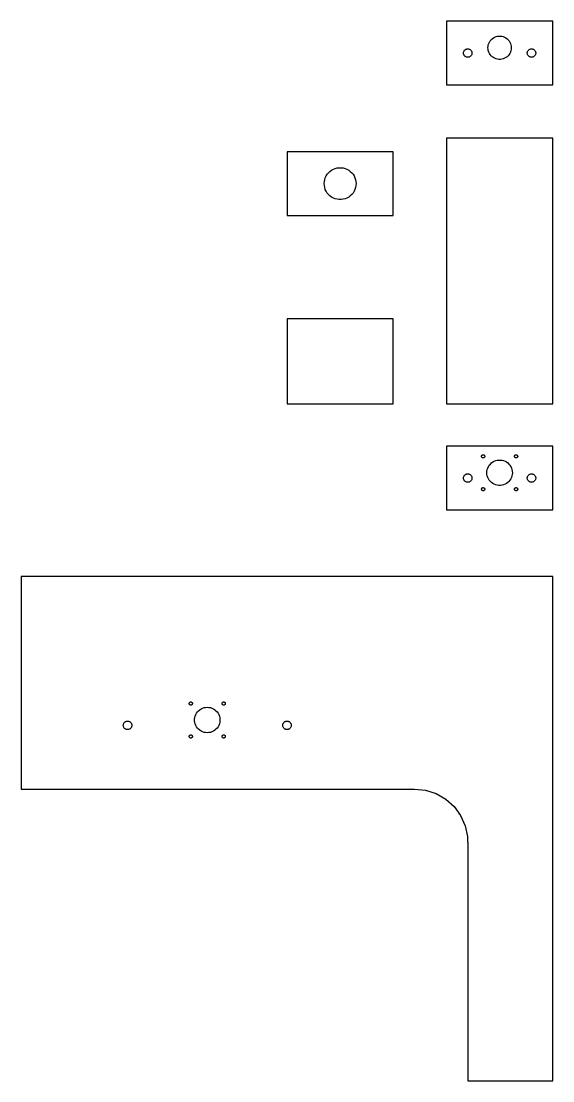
# Model space of a CAD drawing. Extents: x -550 to 1050, y -400 to 1100.
# Drawn here: x -550 to -50, y 63 to 1060 of the extents above; entities that cross this region are included whole.
import ezdxf

# ---------------------------------------------------------------- set-up
doc = ezdxf.new("R2010")
doc.units = 0
doc.layers.get('0').update_dxf_attribs({"lineweight": 25, "true_color": 0xffffff})

msp = doc.modelspace()

# ---------------------------------------------------------------- linework, layer by layer
for p, q in [((-50, 1060), (-150, 1060)), ((-150, 1060), (-150, 1000)), ((-50, 1000), (-50, 1060)), ((-110.913, 1036.38), (-110.654, 1037.74)), ((-110.654, 1037.74), (-110.228, 1039.05)), ((-110.228, 1039.05), (-109.639, 1040.3)), ((-109.639, 1040.3), (-108.899, 1041.47)), ((-108.899, 1041.47), (-108.019, 1042.53)), ((-108.019, 1042.53), (-107.012, 1043.48)), ((-107.012, 1043.48), (-105.894, 1044.29)), ((-105.894, 1044.29), (-104.684, 1044.95)), ((-104.684, 1044.95), (-103.399, 1045.46)), ((-103.399, 1045.46), (-102.061, 1045.81)), ((-102.061, 1045.81), (-100.691, 1045.98)), ((-100.691, 1045.98), (-99.3093, 1045.98)), ((-99.3093, 1045.98), (-97.9388, 1045.81)), ((-97.9388, 1045.81), (-96.6008, 1045.46)), ((-96.6008, 1045.46), (-95.3164, 1044.95)), ((-95.3164, 1044.95), (-94.1059, 1044.29)), ((-94.1059, 1044.29), (-92.9883, 1043.48)), ((-92.9883, 1043.48), (-91.9813, 1042.53)), ((-91.9813, 1042.53), (-91.1008, 1041.47)), ((-91.1008, 1041.47), (-90.3606, 1040.3)), ((-90.3606, 1040.3), (-89.7725, 1039.05)), ((-89.7725, 1039.05), (-89.3456, 1037.74)), ((-89.3456, 1037.74), (-89.0867, 1036.38)), ((-134, 1030), (-133.968, 1030.5)), ((-133.968, 1029.5), (-134, 1030)), ((-133.968, 1030.5), (-133.874, 1030.99)), ((-133.874, 1029.01), (-133.968, 1029.5)), ((-133.874, 1030.99), (-133.719, 1031.47)), ((-133.719, 1028.53), (-133.874, 1029.01)), ((-133.719, 1031.47), (-133.505, 1031.93)), ((-133.505, 1028.07), (-133.719, 1028.53)), ((-133.505, 1031.93), (-133.236, 1032.35)), ((-133.236, 1027.65), (-133.505, 1028.07)), ((-133.236, 1032.35), (-132.916, 1032.74)), ((-132.916, 1027.26), (-133.236, 1027.65)), ((-132.916, 1032.74), (-132.55, 1033.08)), ((-132.55, 1026.92), (-132.916, 1027.26)), ((-132.55, 1033.08), (-132.143, 1033.38)), ((-132.143, 1033.38), (-131.703, 1033.62)), ((-131.703, 1033.62), (-131.236, 1033.8)), ((-131.236, 1033.8), (-130.75, 1033.93)), ((-130.75, 1033.93), (-130.251, 1033.99)), ((-130.251, 1033.99), (-129.749, 1033.99)), ((-129.749, 1033.99), (-129.25, 1033.93)), ((-129.25, 1033.93), (-128.764, 1033.8)), ((-128.764, 1033.8), (-128.297, 1033.62)), ((-128.297, 1033.62), (-127.857, 1033.38)), ((-127.857, 1033.38), (-127.45, 1033.08)), ((-127.45, 1033.08), (-127.084, 1032.74)), ((-127.084, 1027.26), (-127.45, 1026.92)), ((-127.084, 1032.74), (-126.764, 1032.35)), ((-126.764, 1027.65), (-127.084, 1027.26)), ((-126.764, 1032.35), (-126.495, 1031.93)), ((-126.495, 1028.07), (-126.764, 1027.65)), ((-126.495, 1031.93), (-126.281, 1031.47)), ((-126.281, 1028.53), (-126.495, 1028.07)), ((-126.281, 1031.47), (-126.126, 1030.99)), ((-126.126, 1029.01), (-126.281, 1028.53)), ((-126.126, 1030.99), (-126.032, 1030.5)), ((-126.032, 1029.5), (-126.126, 1029.01)), ((-126.032, 1030.5), (-126, 1030)), ((-126, 1030), (-126.032, 1029.5)), ((-111, 1035), (-110.913, 1036.38)), ((-110.913, 1033.62), (-111, 1035)), ((-110.654, 1032.26), (-110.913, 1033.62)), ((-110.228, 1030.95), (-110.654, 1032.26)), ((-109.639, 1029.7), (-110.228, 1030.95)), ((-108.899, 1028.53), (-109.639, 1029.7)), ((-108.019, 1027.47), (-108.899, 1028.53)), ((-107.012, 1026.52), (-108.019, 1027.47)), ((-91.9813, 1027.47), (-92.9883, 1026.52)), ((-91.1008, 1028.53), (-91.9813, 1027.47)), ((-90.3606, 1029.7), (-91.1008, 1028.53)), ((-89.7725, 1030.95), (-90.3606, 1029.7)), ((-89.3456, 1032.26), (-89.7725, 1030.95)), ((-89.0867, 1033.62), (-89.3456, 1032.26)), ((-89.0867, 1036.38), (-89, 1035)), ((-89, 1035), (-89.0867, 1033.62)), ((-74, 1030), (-73.9685, 1030.5)), ((-73.9685, 1029.5), (-74, 1030)), ((-73.9685, 1030.5), (-73.8743, 1030.99)), ((-73.8743, 1029.01), (-73.9685, 1029.5)), ((-73.8743, 1030.99), (-73.7191, 1031.47)), ((-73.7191, 1028.53), (-73.8743, 1029.01)), ((-73.7191, 1031.47), (-73.5052, 1031.93)), ((-73.5052, 1028.07), (-73.7191, 1028.53)), ((-73.5052, 1031.93), (-73.2361, 1032.35)), ((-73.2361, 1027.65), (-73.5052, 1028.07)), ((-73.2361, 1032.35), (-72.9159, 1032.74)), ((-72.9159, 1027.26), (-73.2361, 1027.65)), ((-72.9159, 1032.74), (-72.5497, 1033.08)), ((-72.5497, 1026.92), (-72.9159, 1027.26)), ((-72.5497, 1033.08), (-72.1433, 1033.38)), ((-72.1433, 1033.38), (-71.7031, 1033.62)), ((-71.7031, 1033.62), (-71.2361, 1033.8)), ((-71.2361, 1033.8), (-70.7495, 1033.93)), ((-70.7495, 1033.93), (-70.2512, 1033.99)), ((-70.2512, 1033.99), (-69.7488, 1033.99)), ((-69.7488, 1033.99), (-69.2505, 1033.93)), ((-69.2505, 1033.93), (-68.7639, 1033.8)), ((-68.7639, 1033.8), (-68.2969, 1033.62)), ((-68.2969, 1033.62), (-67.8567, 1033.38)), ((-67.8567, 1033.38), (-67.4503, 1033.08)), ((-67.4503, 1033.08), (-67.0841, 1032.74)), ((-67.0841, 1027.26), (-67.4503, 1026.92)), ((-67.0841, 1032.74), (-66.7639, 1032.35)), ((-66.7639, 1027.65), (-67.0841, 1027.26)), ((-66.7639, 1032.35), (-66.4948, 1031.93)), ((-66.4948, 1028.07), (-66.7639, 1027.65)), ((-66.4948, 1031.93), (-66.2809, 1031.47)), ((-66.2809, 1028.53), (-66.4948, 1028.07)), ((-66.2809, 1031.47), (-66.1257, 1030.99)), ((-66.1257, 1029.01), (-66.2809, 1028.53)), ((-66.1257, 1030.99), (-66.0315, 1030.5)), ((-66.0315, 1029.5), (-66.1257, 1029.01)), ((-66.0315, 1030.5), (-66, 1030)), ((-66, 1030), (-66.0315, 1029.5)), ((-132.143, 1026.62), (-132.55, 1026.92)), ((-131.703, 1026.38), (-132.143, 1026.62)), ((-131.236, 1026.2), (-131.703, 1026.38)), ((-130.75, 1026.07), (-131.236, 1026.2)), ((-130.251, 1026.01), (-130.75, 1026.07)), ((-129.749, 1026.01), (-130.251, 1026.01)), ((-129.25, 1026.07), (-129.749, 1026.01)), ((-128.764, 1026.2), (-129.25, 1026.07)), ((-128.297, 1026.38), (-128.764, 1026.2)), ((-127.857, 1026.62), (-128.297, 1026.38)), ((-127.45, 1026.92), (-127.857, 1026.62)), ((-105.894, 1025.71), (-107.012, 1026.52)), ((-104.684, 1025.05), (-105.894, 1025.71)), ((-103.399, 1024.54), (-104.684, 1025.05)), ((-102.061, 1024.19), (-103.399, 1024.54)), ((-100.691, 1024.02), (-102.061, 1024.19)), ((-99.3093, 1024.02), (-100.691, 1024.02)), ((-97.9388, 1024.19), (-99.3093, 1024.02)), ((-96.6008, 1024.54), (-97.9388, 1024.19)), ((-95.3164, 1025.05), (-96.6008, 1024.54)), ((-94.1059, 1025.71), (-95.3164, 1025.05)), ((-92.9883, 1026.52), (-94.1059, 1025.71)), ((-72.1433, 1026.62), (-72.5497, 1026.92)), ((-71.7031, 1026.38), (-72.1433, 1026.62)), ((-71.2361, 1026.2), (-71.7031, 1026.38)), ((-70.7495, 1026.07), (-71.2361, 1026.2)), ((-70.2512, 1026.01), (-70.7495, 1026.07)), ((-69.7488, 1026.01), (-70.2512, 1026.01)), ((-69.2505, 1026.07), (-69.7488, 1026.01)), ((-68.7639, 1026.2), (-69.2505, 1026.07)), ((-68.2969, 1026.38), (-68.7639, 1026.2)), ((-67.8567, 1026.62), (-68.2969, 1026.38)), ((-67.4503, 1026.92), (-67.8567, 1026.62)), ((-150, 1000), (-50, 1000)), ((-50, 950), (-150, 950)), ((-150, 950), (-150, 700)), ((-50, 700), (-50, 950)), ((-200, 937.1), (-300, 937.1)), ((-300, 937.1), (-300, 877.1)), ((-200, 877.1), (-200, 937.1)), ((-260.935, 917.368), (-259.561, 918.658)), ((-259.561, 918.658), (-258.037, 919.765)), ((-258.037, 919.765), (-256.387, 920.672)), ((-256.387, 920.672), (-254.635, 921.366)), ((-254.635, 921.366), (-252.811, 921.834)), ((-252.811, 921.834), (-250.942, 922.07)), ((-250.942, 922.07), (-249.058, 922.07)), ((-249.058, 922.07), (-247.189, 921.834)), ((-247.189, 921.834), (-245.365, 921.366)), ((-245.365, 921.366), (-243.613, 920.672)), ((-243.613, 920.672), (-241.963, 919.765)), ((-241.963, 919.765), (-240.439, 918.658)), ((-240.439, 918.658), (-239.065, 917.368)), ((-265, 907.1), (-264.882, 908.98)), ((-264.882, 908.98), (-264.529, 910.83)), ((-264.529, 910.83), (-263.947, 912.622)), ((-263.947, 912.622), (-263.145, 914.326)), ((-263.145, 914.326), (-262.135, 915.917)), ((-262.135, 915.917), (-260.935, 917.368)), ((-239.065, 917.368), (-237.865, 915.917)), ((-237.865, 915.917), (-236.855, 914.326)), ((-236.855, 914.326), (-236.053, 912.622)), ((-236.053, 912.622), (-235.471, 910.83)), ((-235.471, 910.83), (-235.118, 908.98)), ((-235.118, 908.98), (-235, 907.1)), ((-264.882, 905.22), (-265, 907.1)), ((-264.529, 903.37), (-264.882, 905.22)), ((-263.947, 901.578), (-264.529, 903.37)), ((-263.145, 899.874), (-263.947, 901.578)), ((-262.135, 898.283), (-263.145, 899.874)), ((-260.935, 896.832), (-262.135, 898.283)), ((-237.865, 898.283), (-239.065, 896.832)), ((-236.855, 899.874), (-237.865, 898.283)), ((-236.053, 901.578), (-236.855, 899.874)), ((-235.471, 903.37), (-236.053, 901.578)), ((-235.118, 905.22), (-235.471, 903.37)), ((-235, 907.1), (-235.118, 905.22)), ((-259.561, 895.542), (-260.935, 896.832)), ((-258.037, 894.435), (-259.561, 895.542)), ((-256.387, 893.528), (-258.037, 894.435)), ((-254.635, 892.834), (-256.387, 893.528)), ((-252.811, 892.366), (-254.635, 892.834)), ((-250.942, 892.13), (-252.811, 892.366)), ((-249.058, 892.13), (-250.942, 892.13)), ((-247.189, 892.366), (-249.058, 892.13)), ((-245.365, 892.834), (-247.189, 892.366)), ((-243.613, 893.528), (-245.365, 892.834)), ((-241.963, 894.435), (-243.613, 893.528)), ((-240.439, 895.542), (-241.963, 894.435)), ((-239.065, 896.832), (-240.439, 895.542)), ((-300, 877.1), (-200, 877.1)), ((-200, 780), (-300, 780)), ((-300, 780), (-300, 700)), ((-200, 700), (-200, 780)), ((-300, 700), (-200, 700)), ((-150, 700), (-50, 700)), ((-50, 660), (-150, 660)), ((-150, 660), (-150, 600)), ((-50, 600), (-50, 660)), ((-117, 650.5), (-116.988, 650.688)), ((-116.988, 650.312), (-117, 650.5)), ((-116.988, 650.688), (-116.953, 650.873)), ((-116.953, 650.127), (-116.988, 650.312)), ((-116.953, 650.873), (-116.895, 651.052)), ((-116.895, 649.948), (-116.953, 650.127)), ((-116.895, 651.052), (-116.814, 651.223)), ((-116.814, 649.777), (-116.895, 649.948)), ((-116.814, 651.223), (-116.714, 651.382)), ((-116.714, 649.618), (-116.814, 649.777)), ((-116.714, 651.382), (-116.593, 651.527)), ((-116.593, 649.473), (-116.714, 649.618)), ((-116.593, 651.527), (-116.456, 651.656)), ((-116.456, 649.344), (-116.593, 649.473)), ((-116.456, 651.656), (-116.304, 651.766)), ((-116.304, 649.234), (-116.456, 649.344)), ((-116.304, 651.766), (-116.139, 651.857)), ((-116.139, 649.143), (-116.304, 649.234)), ((-116.139, 651.857), (-115.964, 651.927)), ((-115.964, 649.073), (-116.139, 649.143)), ((-115.964, 651.927), (-115.781, 651.973)), ((-115.781, 649.027), (-115.964, 649.073)), ((-115.781, 651.973), (-115.594, 651.997)), ((-115.594, 649.003), (-115.781, 649.027)), ((-115.594, 651.997), (-115.406, 651.997)), ((-115.406, 649.003), (-115.594, 649.003)), ((-115.406, 651.997), (-115.219, 651.973)), ((-115.219, 649.027), (-115.406, 649.003)), ((-115.219, 651.973), (-115.036, 651.927)), ((-115.036, 649.073), (-115.219, 649.027)), ((-115.036, 651.927), (-114.861, 651.857)), ((-114.861, 649.143), (-115.036, 649.073)), ((-114.861, 651.857), (-114.696, 651.766)), ((-114.696, 649.234), (-114.861, 649.143)), ((-114.696, 651.766), (-114.544, 651.656)), ((-114.544, 649.344), (-114.696, 649.234)), ((-114.544, 651.656), (-114.407, 651.527)), ((-114.407, 649.473), (-114.544, 649.344)), ((-114.407, 651.527), (-114.286, 651.382)), ((-114.286, 649.618), (-114.407, 649.473)), ((-114.286, 651.382), (-114.186, 651.223)), ((-114.186, 649.777), (-114.286, 649.618)), ((-114.186, 651.223), (-114.105, 651.052)), ((-114.105, 649.948), (-114.186, 649.777)), ((-114.105, 651.052), (-114.047, 650.873)), ((-114.047, 650.127), (-114.105, 649.948)), ((-114.047, 650.873), (-114.012, 650.688)), ((-114.012, 650.312), (-114.047, 650.127)), ((-114.012, 650.688), (-114, 650.5)), ((-114, 650.5), (-114.012, 650.312)), ((-86, 650.5), (-85.9882, 650.688)), ((-85.9882, 650.312), (-86, 650.5)), ((-85.9882, 650.688), (-85.9529, 650.873)), ((-85.9529, 650.127), (-85.9882, 650.312)), ((-85.9529, 650.873), (-85.8947, 651.052)), ((-85.8947, 649.948), (-85.9529, 650.127)), ((-85.8947, 651.052), (-85.8145, 651.223)), ((-85.8145, 649.777), (-85.8947, 649.948)), ((-85.8145, 651.223), (-85.7135, 651.382)), ((-85.7135, 649.618), (-85.8145, 649.777)), ((-85.7135, 651.382), (-85.5934, 651.527)), ((-85.5934, 649.473), (-85.7135, 649.618)), ((-85.5934, 651.527), (-85.4561, 651.656)), ((-85.4561, 649.344), (-85.5934, 649.473)), ((-85.4561, 651.656), (-85.3037, 651.766)), ((-85.3037, 649.234), (-85.4561, 649.344)), ((-85.3037, 651.766), (-85.1387, 651.857)), ((-85.1387, 649.143), (-85.3037, 649.234)), ((-85.1387, 651.857), (-84.9635, 651.927)), ((-84.9635, 649.073), (-85.1387, 649.143)), ((-84.9635, 651.927), (-84.7811, 651.973)), ((-84.7811, 649.027), (-84.9635, 649.073)), ((-84.7811, 651.973), (-84.5942, 651.997)), ((-84.5942, 649.003), (-84.7811, 649.027)), ((-84.5942, 651.997), (-84.4058, 651.997)), ((-84.4058, 649.003), (-84.5942, 649.003)), ((-84.4058, 651.997), (-84.2189, 651.973)), ((-84.2189, 649.027), (-84.4058, 649.003)), ((-84.2189, 651.973), (-84.0365, 651.927)), ((-84.0365, 649.073), (-84.2189, 649.027)), ((-84.0365, 651.927), (-83.8613, 651.857)), ((-83.8613, 649.143), (-84.0365, 649.073)), ((-83.8613, 651.857), (-83.6963, 651.766)), ((-83.6963, 649.234), (-83.8613, 649.143)), ((-83.6963, 651.766), (-83.5439, 651.656)), ((-83.5439, 649.344), (-83.6963, 649.234)), ((-83.5439, 651.656), (-83.4065, 651.527)), ((-83.4065, 649.473), (-83.5439, 649.344)), ((-83.4065, 651.527), (-83.2865, 651.382)), ((-83.2865, 649.618), (-83.4065, 649.473)), ((-83.2865, 651.382), (-83.1855, 651.223)), ((-83.1855, 649.777), (-83.2865, 649.618)), ((-83.1855, 651.223), (-83.1053, 651.052)), ((-83.1053, 649.948), (-83.1855, 649.777)), ((-83.1053, 651.052), (-83.0471, 650.873)), ((-83.0471, 650.127), (-83.1053, 649.948)), ((-83.0471, 650.873), (-83.0118, 650.688)), ((-83.0118, 650.312), (-83.0471, 650.127)), ((-83.0118, 650.688), (-83, 650.5)), ((-83, 650.5), (-83.0118, 650.312)), ((-111.623, 637.984), (-111.157, 639.417)), ((-111.157, 639.417), (-110.516, 640.781)), ((-110.516, 640.781), (-109.708, 642.053)), ((-109.708, 642.053), (-108.748, 643.215)), ((-108.748, 643.215), (-107.649, 644.246)), ((-107.649, 644.246), (-106.43, 645.132)), ((-106.43, 645.132), (-105.109, 645.858)), ((-105.109, 645.858), (-103.708, 646.413)), ((-103.708, 646.413), (-102.249, 646.787)), ((-102.249, 646.787), (-100.753, 646.976)), ((-100.753, 646.976), (-99.2465, 646.976)), ((-99.2465, 646.976), (-97.7514, 646.787)), ((-97.7514, 646.787), (-96.2918, 646.413)), ((-96.2918, 646.413), (-94.8906, 645.858)), ((-94.8906, 645.858), (-93.5701, 645.132)), ((-93.5701, 645.132), (-92.3509, 644.246)), ((-92.3509, 644.246), (-91.2524, 643.215)), ((-91.2524, 643.215), (-90.2918, 642.053)), ((-90.2918, 642.053), (-89.4843, 640.781)), ((-89.4843, 640.781), (-88.8427, 639.417)), ((-88.8427, 639.417), (-88.377, 637.984)), ((-134, 630), (-133.968, 630.501)), ((-133.968, 629.499), (-134, 630)), ((-133.968, 630.501), (-133.874, 630.995)), ((-133.874, 629.005), (-133.968, 629.499)), ((-133.874, 630.995), (-133.719, 631.472)), ((-133.719, 628.528), (-133.874, 629.005)), ((-133.719, 631.472), (-133.505, 631.927)), ((-133.505, 628.073), (-133.719, 628.528)), ((-133.505, 631.927), (-133.236, 632.351)), ((-133.236, 632.351), (-132.916, 632.738)), ((-132.916, 632.738), (-132.55, 633.082)), ((-132.55, 633.082), (-132.143, 633.377)), ((-132.143, 633.377), (-131.703, 633.619)), ((-131.703, 633.619), (-131.236, 633.804)), ((-131.236, 633.804), (-130.75, 633.929)), ((-130.75, 633.929), (-130.251, 633.992)), ((-130.251, 633.992), (-129.749, 633.992)), ((-129.749, 633.992), (-129.25, 633.929)), ((-129.25, 633.929), (-128.764, 633.804)), ((-128.764, 633.804), (-128.297, 633.619)), ((-128.297, 633.619), (-127.857, 633.377)), ((-127.857, 633.377), (-127.45, 633.082)), ((-127.45, 633.082), (-127.084, 632.738)), ((-127.084, 632.738), (-126.764, 632.351)), ((-126.764, 632.351), (-126.495, 631.927)), ((-126.495, 631.927), (-126.281, 631.472)), ((-126.281, 628.528), (-126.495, 628.073)), ((-126.281, 631.472), (-126.126, 630.995)), ((-126.126, 629.005), (-126.281, 628.528)), ((-126.126, 630.995), (-126.032, 630.501)), ((-126.032, 629.499), (-126.126, 629.005)), ((-126.032, 630.501), (-126, 630)), ((-126, 630), (-126.032, 629.499)), ((-112, 635), (-111.905, 636.504)), ((-111.905, 633.496), (-112, 635)), ((-111.905, 636.504), (-111.623, 637.984)), ((-111.623, 632.016), (-111.905, 633.496)), ((-111.157, 630.583), (-111.623, 632.016)), ((-110.516, 629.219), (-111.157, 630.583)), ((-109.708, 627.947), (-110.516, 629.219)), ((-89.4843, 629.219), (-90.2918, 627.947)), ((-88.8427, 630.583), (-89.4843, 629.219)), ((-88.377, 632.016), (-88.8427, 630.583)), ((-88.377, 637.984), (-88.0946, 636.504)), ((-88.0946, 633.496), (-88.377, 632.016)), ((-88.0946, 636.504), (-88, 635)), ((-88, 635), (-88.0946, 633.496)), ((-74, 630), (-73.9685, 630.501)), ((-73.9685, 629.499), (-74, 630)), ((-73.9685, 630.501), (-73.8743, 630.995)), ((-73.8743, 629.005), (-73.9685, 629.499)), ((-73.8743, 630.995), (-73.7191, 631.472)), ((-73.7191, 628.528), (-73.8743, 629.005)), ((-73.7191, 631.472), (-73.5052, 631.927)), ((-73.5052, 628.073), (-73.7191, 628.528)), ((-73.5052, 631.927), (-73.2361, 632.351)), ((-73.2361, 632.351), (-72.9159, 632.738)), ((-72.9159, 632.738), (-72.5497, 633.082)), ((-72.5497, 633.082), (-72.1433, 633.377)), ((-72.1433, 633.377), (-71.7031, 633.619)), ((-71.7031, 633.619), (-71.2361, 633.804)), ((-71.2361, 633.804), (-70.7495, 633.929)), ((-70.7495, 633.929), (-70.2512, 633.992)), ((-70.2512, 633.992), (-69.7488, 633.992)), ((-69.7488, 633.992), (-69.2505, 633.929)), ((-69.2505, 633.929), (-68.7639, 633.804)), ((-68.7639, 633.804), (-68.2969, 633.619)), ((-68.2969, 633.619), (-67.8567, 633.377)), ((-67.8567, 633.377), (-67.4503, 633.082)), ((-67.4503, 633.082), (-67.0841, 632.738)), ((-67.0841, 632.738), (-66.7639, 632.351)), ((-66.7639, 632.351), (-66.4948, 631.927)), ((-66.4948, 631.927), (-66.2809, 631.472)), ((-66.2809, 628.528), (-66.4948, 628.073)), ((-66.2809, 631.472), (-66.1257, 630.995)), ((-66.1257, 629.005), (-66.2809, 628.528)), ((-66.1257, 630.995), (-66.0315, 630.501)), ((-66.0315, 629.499), (-66.1257, 629.005)), ((-66.0315, 630.501), (-66, 630)), ((-66, 630), (-66.0315, 629.499)), ((-133.236, 627.649), (-133.505, 628.073)), ((-132.916, 627.262), (-133.236, 627.649)), ((-132.55, 626.918), (-132.916, 627.262)), ((-132.143, 626.623), (-132.55, 626.918)), ((-131.703, 626.381), (-132.143, 626.623)), ((-131.236, 626.196), (-131.703, 626.381)), ((-130.75, 626.071), (-131.236, 626.196)), ((-130.251, 626.008), (-130.75, 626.071)), ((-129.749, 626.008), (-130.251, 626.008)), ((-129.25, 626.071), (-129.749, 626.008)), ((-128.764, 626.196), (-129.25, 626.071)), ((-128.297, 626.381), (-128.764, 626.196)), ((-127.857, 626.623), (-128.297, 626.381)), ((-127.45, 626.918), (-127.857, 626.623)), ((-127.084, 627.262), (-127.45, 626.918)), ((-126.764, 627.649), (-127.084, 627.262)), ((-126.495, 628.073), (-126.764, 627.649)), ((-117, 619.5), (-116.988, 619.688)), ((-116.988, 619.312), (-117, 619.5)), ((-116.988, 619.688), (-116.953, 619.873)), ((-116.953, 619.127), (-116.988, 619.312)), ((-116.953, 619.873), (-116.895, 620.052)), ((-116.895, 618.948), (-116.953, 619.127)), ((-116.895, 620.052), (-116.814, 620.223)), ((-116.814, 618.777), (-116.895, 618.948)), ((-116.814, 620.223), (-116.714, 620.382)), ((-116.714, 618.618), (-116.814, 618.777)), ((-116.714, 620.382), (-116.593, 620.527)), ((-116.593, 618.473), (-116.714, 618.618)), ((-116.593, 620.527), (-116.456, 620.656)), ((-116.456, 618.344), (-116.593, 618.473)), ((-116.456, 620.656), (-116.304, 620.766)), ((-116.304, 618.234), (-116.456, 618.344)), ((-116.304, 620.766), (-116.139, 620.857)), ((-116.139, 620.857), (-115.964, 620.927)), ((-115.964, 620.927), (-115.781, 620.973)), ((-115.781, 620.973), (-115.594, 620.997)), ((-115.594, 620.997), (-115.406, 620.997)), ((-115.406, 620.997), (-115.219, 620.973)), ((-115.219, 620.973), (-115.036, 620.927)), ((-115.036, 620.927), (-114.861, 620.857)), ((-114.861, 620.857), (-114.696, 620.766)), ((-114.696, 620.766), (-114.544, 620.656)), ((-114.544, 618.344), (-114.696, 618.234)), ((-114.544, 620.656), (-114.407, 620.527)), ((-114.407, 618.473), (-114.544, 618.344)), ((-114.407, 620.527), (-114.286, 620.382)), ((-114.286, 618.618), (-114.407, 618.473)), ((-114.286, 620.382), (-114.186, 620.223)), ((-114.186, 618.777), (-114.286, 618.618)), ((-114.186, 620.223), (-114.105, 620.052)), ((-114.105, 618.948), (-114.186, 618.777)), ((-114.105, 620.052), (-114.047, 619.873)), ((-114.047, 619.127), (-114.105, 618.948)), ((-114.047, 619.873), (-114.012, 619.688)), ((-114.012, 619.312), (-114.047, 619.127)), ((-114.012, 619.688), (-114, 619.5)), ((-114, 619.5), (-114.012, 619.312)), ((-108.748, 626.785), (-109.708, 627.947)), ((-107.649, 625.754), (-108.748, 626.785)), ((-106.43, 624.868), (-107.649, 625.754)), ((-105.109, 624.142), (-106.43, 624.868)), ((-103.708, 623.587), (-105.109, 624.142)), ((-102.249, 623.213), (-103.708, 623.587)), ((-100.753, 623.024), (-102.249, 623.213)), ((-99.2465, 623.024), (-100.753, 623.024)), ((-97.7514, 623.213), (-99.2465, 623.024)), ((-96.2918, 623.587), (-97.7514, 623.213)), ((-94.8906, 624.142), (-96.2918, 623.587)), ((-93.5701, 624.868), (-94.8906, 624.142)), ((-92.3509, 625.754), (-93.5701, 624.868)), ((-91.2524, 626.785), (-92.3509, 625.754)), ((-90.2918, 627.947), (-91.2524, 626.785)), ((-86, 619.5), (-85.9882, 619.688)), ((-85.9882, 619.312), (-86, 619.5)), ((-85.9882, 619.688), (-85.9529, 619.873)), ((-85.9529, 619.127), (-85.9882, 619.312)), ((-85.9529, 619.873), (-85.8947, 620.052)), ((-85.8947, 618.948), (-85.9529, 619.127)), ((-85.8947, 620.052), (-85.8145, 620.223)), ((-85.8145, 618.777), (-85.8947, 618.948)), ((-85.8145, 620.223), (-85.7135, 620.382)), ((-85.7135, 618.618), (-85.8145, 618.777)), ((-85.7135, 620.382), (-85.5934, 620.527)), ((-85.5934, 618.473), (-85.7135, 618.618)), ((-85.5934, 620.527), (-85.4561, 620.656)), ((-85.4561, 618.344), (-85.5934, 618.473)), ((-85.4561, 620.656), (-85.3037, 620.766)), ((-85.3037, 618.234), (-85.4561, 618.344)), ((-85.3037, 620.766), (-85.1387, 620.857)), ((-85.1387, 620.857), (-84.9635, 620.927)), ((-84.9635, 620.927), (-84.7811, 620.973)), ((-84.7811, 620.973), (-84.5942, 620.997)), ((-84.5942, 620.997), (-84.4058, 620.997)), ((-84.4058, 620.997), (-84.2189, 620.973)), ((-84.2189, 620.973), (-84.0365, 620.927)), ((-84.0365, 620.927), (-83.8613, 620.857)), ((-83.8613, 620.857), (-83.6963, 620.766)), ((-83.6963, 620.766), (-83.5439, 620.656)), ((-83.5439, 618.344), (-83.6963, 618.234)), ((-83.5439, 620.656), (-83.4065, 620.527)), ((-83.4065, 618.473), (-83.5439, 618.344)), ((-83.4065, 620.527), (-83.2865, 620.382)), ((-83.2865, 618.618), (-83.4065, 618.473)), ((-83.2865, 620.382), (-83.1855, 620.223)), ((-83.1855, 618.777), (-83.2865, 618.618)), ((-83.1855, 620.223), (-83.1053, 620.052)), ((-83.1053, 618.948), (-83.1855, 618.777)), ((-83.1053, 620.052), (-83.0471, 619.873)), ((-83.0471, 619.127), (-83.1053, 618.948)), ((-83.0471, 619.873), (-83.0118, 619.688)), ((-83.0118, 619.312), (-83.0471, 619.127)), ((-83.0118, 619.688), (-83, 619.5)), ((-83, 619.5), (-83.0118, 619.312)), ((-73.2361, 627.649), (-73.5052, 628.073)), ((-72.9159, 627.262), (-73.2361, 627.649)), ((-72.5497, 626.918), (-72.9159, 627.262)), ((-72.1433, 626.623), (-72.5497, 626.918)), ((-71.7031, 626.381), (-72.1433, 626.623)), ((-71.2361, 626.196), (-71.7031, 626.381)), ((-70.7495, 626.071), (-71.2361, 626.196)), ((-70.2512, 626.008), (-70.7495, 626.071)), ((-69.7488, 626.008), (-70.2512, 626.008)), ((-69.2505, 626.071), (-69.7488, 626.008)), ((-68.7639, 626.196), (-69.2505, 626.071)), ((-68.2969, 626.381), (-68.7639, 626.196)), ((-67.8567, 626.623), (-68.2969, 626.381)), ((-67.4503, 626.918), (-67.8567, 626.623)), ((-67.0841, 627.262), (-67.4503, 626.918)), ((-66.7639, 627.649), (-67.0841, 627.262)), ((-66.4948, 628.073), (-66.7639, 627.649)), ((-116.139, 618.143), (-116.304, 618.234)), ((-115.964, 618.073), (-116.139, 618.143)), ((-115.781, 618.027), (-115.964, 618.073)), ((-115.594, 618.003), (-115.781, 618.027)), ((-115.406, 618.003), (-115.594, 618.003)), ((-115.219, 618.027), (-115.406, 618.003)), ((-115.036, 618.073), (-115.219, 618.027)), ((-114.861, 618.143), (-115.036, 618.073)), ((-114.696, 618.234), (-114.861, 618.143)), ((-85.1387, 618.143), (-85.3037, 618.234)), ((-84.9635, 618.073), (-85.1387, 618.143)), ((-84.7811, 618.027), (-84.9635, 618.073)), ((-84.5942, 618.003), (-84.7811, 618.027)), ((-84.4058, 618.003), (-84.5942, 618.003)), ((-84.2189, 618.027), (-84.4058, 618.003)), ((-84.0365, 618.073), (-84.2189, 618.027)), ((-83.8613, 618.143), (-84.0365, 618.073)), ((-83.6963, 618.234), (-83.8613, 618.143)), ((-150, 600), (-50, 600)), ((-50, 537.3), (-550, 537.3)), ((-550, 537.3), (-550, 337.3)), ((-50, 62.7), (-50, 537.3)), ((-391.656, 418.756), (-391.527, 418.893)), ((-391.527, 418.893), (-391.382, 419.014)), ((-391.382, 419.014), (-391.223, 419.114)), ((-391.223, 419.114), (-391.052, 419.195)), ((-391.052, 419.195), (-390.873, 419.253)), ((-390.873, 419.253), (-390.688, 419.288)), ((-390.688, 419.288), (-390.5, 419.3)), ((-390.5, 419.3), (-390.312, 419.288)), ((-390.312, 419.288), (-390.127, 419.253)), ((-390.127, 419.253), (-389.948, 419.195)), ((-389.948, 419.195), (-389.777, 419.114)), ((-389.777, 419.114), (-389.618, 419.014)), ((-389.618, 419.014), (-389.473, 418.893)), ((-389.473, 418.893), (-389.344, 418.756)), ((-360.656, 418.756), (-360.527, 418.893)), ((-360.527, 418.893), (-360.382, 419.014)), ((-360.382, 419.014), (-360.223, 419.114)), ((-360.223, 419.114), (-360.052, 419.195)), ((-360.052, 419.195), (-359.873, 419.253)), ((-359.873, 419.253), (-359.688, 419.288)), ((-359.688, 419.288), (-359.5, 419.3)), ((-359.5, 419.3), (-359.312, 419.288)), ((-359.312, 419.288), (-359.127, 419.253)), ((-359.127, 419.253), (-358.948, 419.195)), ((-358.948, 419.195), (-358.777, 419.114)), ((-358.777, 419.114), (-358.618, 419.014)), ((-358.618, 419.014), (-358.473, 418.893)), ((-358.473, 418.893), (-358.344, 418.756)), ((-391.997, 417.894), (-391.973, 418.081)), ((-391.997, 417.706), (-391.997, 417.894)), ((-391.973, 417.519), (-391.997, 417.706)), ((-391.973, 418.081), (-391.927, 418.264)), ((-391.927, 417.336), (-391.973, 417.519)), ((-391.927, 418.264), (-391.857, 418.439)), ((-391.857, 417.161), (-391.927, 417.336)), ((-391.857, 418.439), (-391.766, 418.604)), ((-391.766, 416.996), (-391.857, 417.161)), ((-391.766, 418.604), (-391.656, 418.756)), ((-391.656, 416.844), (-391.766, 416.996)), ((-391.527, 416.707), (-391.656, 416.844)), ((-391.382, 416.586), (-391.527, 416.707)), ((-391.223, 416.486), (-391.382, 416.586)), ((-391.052, 416.405), (-391.223, 416.486)), ((-390.873, 416.347), (-391.052, 416.405)), ((-390.688, 416.312), (-390.873, 416.347)), ((-390.5, 416.3), (-390.688, 416.312)), ((-390.312, 416.312), (-390.5, 416.3)), ((-390.127, 416.347), (-390.312, 416.312)), ((-389.948, 416.405), (-390.127, 416.347)), ((-389.777, 416.486), (-389.948, 416.405)), ((-389.618, 416.586), (-389.777, 416.486)), ((-389.473, 416.707), (-389.618, 416.586)), ((-389.344, 416.844), (-389.473, 416.707)), ((-389.344, 418.756), (-389.234, 418.604)), ((-389.234, 416.996), (-389.344, 416.844)), ((-389.234, 418.604), (-389.143, 418.439)), ((-389.143, 417.161), (-389.234, 416.996)), ((-389.143, 418.439), (-389.073, 418.264)), ((-389.073, 417.336), (-389.143, 417.161)), ((-389.073, 418.264), (-389.027, 418.081)), ((-389.027, 417.519), (-389.073, 417.336)), ((-389.027, 418.081), (-389.003, 417.894)), ((-389.003, 417.706), (-389.027, 417.519)), ((-389.003, 417.894), (-389.003, 417.706)), ((-385.132, 408.73), (-384.246, 409.949)), ((-384.246, 409.949), (-383.215, 411.048)), ((-383.215, 411.048), (-382.053, 412.008)), ((-382.053, 412.008), (-380.781, 412.816)), ((-380.781, 412.816), (-379.417, 413.457)), ((-379.417, 413.457), (-377.984, 413.923)), ((-377.984, 413.923), (-376.504, 414.205)), ((-376.504, 414.205), (-375, 414.3)), ((-375, 414.3), (-373.496, 414.205)), ((-373.496, 414.205), (-372.016, 413.923)), ((-372.016, 413.923), (-370.583, 413.457)), ((-370.583, 413.457), (-369.219, 412.816)), ((-369.219, 412.816), (-367.947, 412.008)), ((-367.947, 412.008), (-366.785, 411.048)), ((-366.785, 411.048), (-365.754, 409.949)), ((-365.754, 409.949), (-364.868, 408.73)), ((-360.997, 417.894), (-360.973, 418.081)), ((-360.997, 417.706), (-360.997, 417.894)), ((-360.973, 417.519), (-360.997, 417.706)), ((-360.973, 418.081), (-360.927, 418.264)), ((-360.927, 417.336), (-360.973, 417.519)), ((-360.927, 418.264), (-360.857, 418.439)), ((-360.857, 417.161), (-360.927, 417.336)), ((-360.857, 418.439), (-360.766, 418.604)), ((-360.766, 416.996), (-360.857, 417.161)), ((-360.766, 418.604), (-360.656, 418.756)), ((-360.656, 416.844), (-360.766, 416.996)), ((-360.527, 416.707), (-360.656, 416.844)), ((-360.382, 416.586), (-360.527, 416.707)), ((-360.223, 416.486), (-360.382, 416.586)), ((-360.052, 416.405), (-360.223, 416.486)), ((-359.873, 416.347), (-360.052, 416.405)), ((-359.688, 416.312), (-359.873, 416.347)), ((-359.5, 416.3), (-359.688, 416.312)), ((-359.312, 416.312), (-359.5, 416.3)), ((-359.127, 416.347), (-359.312, 416.312)), ((-358.948, 416.405), (-359.127, 416.347)), ((-358.777, 416.486), (-358.948, 416.405)), ((-358.618, 416.586), (-358.777, 416.486)), ((-358.473, 416.707), (-358.618, 416.586)), ((-358.344, 416.844), (-358.473, 416.707)), ((-358.344, 418.756), (-358.234, 418.604)), ((-358.234, 416.996), (-358.344, 416.844)), ((-358.234, 418.604), (-358.143, 418.439)), ((-358.143, 417.161), (-358.234, 416.996)), ((-358.143, 418.439), (-358.073, 418.264)), ((-358.073, 417.336), (-358.143, 417.161)), ((-358.073, 418.264), (-358.027, 418.081)), ((-358.027, 417.519), (-358.073, 417.336)), ((-358.027, 418.081), (-358.003, 417.894)), ((-358.003, 417.706), (-358.027, 417.519)), ((-358.003, 417.894), (-358.003, 417.706)), ((-453.804, 398.536), (-453.619, 399.003)), ((-453.619, 399.003), (-453.377, 399.443)), ((-453.377, 399.443), (-453.082, 399.85)), ((-453.082, 399.85), (-452.738, 400.216)), ((-452.738, 400.216), (-452.351, 400.536)), ((-452.351, 400.536), (-451.927, 400.805)), ((-451.927, 400.805), (-451.473, 401.019)), ((-451.473, 401.019), (-450.995, 401.174)), ((-450.995, 401.174), (-450.501, 401.268)), ((-450.501, 401.268), (-450, 401.3)), ((-450, 401.3), (-449.499, 401.268)), ((-449.499, 401.268), (-449.005, 401.174)), ((-449.005, 401.174), (-448.527, 401.019)), ((-448.527, 401.019), (-448.073, 400.805)), ((-448.073, 400.805), (-447.649, 400.536)), ((-447.649, 400.536), (-447.262, 400.216)), ((-447.262, 400.216), (-446.918, 399.85)), ((-446.918, 399.85), (-446.623, 399.443)), ((-446.623, 399.443), (-446.381, 399.003)), ((-446.381, 399.003), (-446.196, 398.536)), ((-386.976, 403.053), (-386.787, 404.549)), ((-386.976, 401.547), (-386.976, 403.053)), ((-386.787, 400.051), (-386.976, 401.547)), ((-386.787, 404.549), (-386.413, 406.008)), ((-386.413, 398.592), (-386.787, 400.051)), ((-386.413, 406.008), (-385.858, 407.409)), ((-385.858, 407.409), (-385.132, 408.73)), ((-364.868, 408.73), (-364.142, 407.409)), ((-364.142, 407.409), (-363.587, 406.008)), ((-363.587, 406.008), (-363.213, 404.549)), ((-363.213, 400.051), (-363.587, 398.592)), ((-363.213, 404.549), (-363.024, 403.053)), ((-363.024, 401.547), (-363.213, 400.051)), ((-363.024, 403.053), (-363.024, 401.547)), ((-303.804, 398.536), (-303.619, 399.003)), ((-303.619, 399.003), (-303.377, 399.443)), ((-303.377, 399.443), (-303.082, 399.85)), ((-303.082, 399.85), (-302.738, 400.216)), ((-302.738, 400.216), (-302.351, 400.536)), ((-302.351, 400.536), (-301.927, 400.805)), ((-301.927, 400.805), (-301.473, 401.019)), ((-301.473, 401.019), (-300.995, 401.174)), ((-300.995, 401.174), (-300.501, 401.268)), ((-300.501, 401.268), (-300, 401.3)), ((-300, 401.3), (-299.499, 401.268)), ((-299.499, 401.268), (-299.005, 401.174)), ((-299.005, 401.174), (-298.527, 401.019)), ((-298.527, 401.019), (-298.073, 400.805)), ((-298.073, 400.805), (-297.649, 400.536)), ((-297.649, 400.536), (-297.262, 400.216)), ((-297.262, 400.216), (-296.918, 399.85)), ((-296.918, 399.85), (-296.623, 399.443)), ((-296.623, 399.443), (-296.381, 399.003)), ((-296.381, 399.003), (-296.196, 398.536)), ((-453.992, 397.551), (-453.929, 398.05)), ((-453.992, 397.049), (-453.992, 397.551)), ((-453.929, 396.55), (-453.992, 397.049)), ((-453.929, 398.05), (-453.804, 398.536)), ((-453.804, 396.064), (-453.929, 396.55)), ((-453.619, 395.597), (-453.804, 396.064)), ((-453.377, 395.157), (-453.619, 395.597)), ((-453.082, 394.75), (-453.377, 395.157)), ((-452.738, 394.384), (-453.082, 394.75)), ((-452.351, 394.064), (-452.738, 394.384)), ((-451.927, 393.795), (-452.351, 394.064)), ((-451.473, 393.581), (-451.927, 393.795)), ((-450.995, 393.426), (-451.473, 393.581)), ((-450.501, 393.332), (-450.995, 393.426)), ((-450, 393.3), (-450.501, 393.332)), ((-449.499, 393.332), (-450, 393.3)), ((-449.005, 393.426), (-449.499, 393.332)), ((-448.527, 393.581), (-449.005, 393.426)), ((-448.073, 393.795), (-448.527, 393.581)), ((-447.649, 394.064), (-448.073, 393.795)), ((-447.262, 394.384), (-447.649, 394.064)), ((-446.918, 394.75), (-447.262, 394.384)), ((-446.623, 395.157), (-446.918, 394.75)), ((-446.381, 395.597), (-446.623, 395.157)), ((-446.196, 396.064), (-446.381, 395.597)), ((-446.196, 398.536), (-446.071, 398.05)), ((-446.071, 396.55), (-446.196, 396.064)), ((-446.071, 398.05), (-446.008, 397.551)), ((-446.008, 397.049), (-446.071, 396.55)), ((-446.008, 397.551), (-446.008, 397.049)), ((-385.858, 397.191), (-386.413, 398.592)), ((-385.132, 395.87), (-385.858, 397.191)), ((-384.246, 394.651), (-385.132, 395.87)), ((-383.215, 393.552), (-384.246, 394.651)), ((-382.053, 392.592), (-383.215, 393.552)), ((-380.781, 391.784), (-382.053, 392.592)), ((-379.417, 391.143), (-380.781, 391.784)), ((-377.984, 390.677), (-379.417, 391.143)), ((-376.504, 390.395), (-377.984, 390.677)), ((-375, 390.3), (-376.504, 390.395)), ((-373.496, 390.395), (-375, 390.3)), ((-372.016, 390.677), (-373.496, 390.395)), ((-370.583, 391.143), (-372.016, 390.677)), ((-369.219, 391.784), (-370.583, 391.143)), ((-367.947, 392.592), (-369.219, 391.784)), ((-366.785, 393.552), (-367.947, 392.592)), ((-365.754, 394.651), (-366.785, 393.552)), ((-364.868, 395.87), (-365.754, 394.651)), ((-364.142, 397.191), (-364.868, 395.87)), ((-363.587, 398.592), (-364.142, 397.191)), ((-303.992, 397.551), (-303.929, 398.05)), ((-303.992, 397.049), (-303.992, 397.551)), ((-303.929, 396.55), (-303.992, 397.049)), ((-303.929, 398.05), (-303.804, 398.536)), ((-303.804, 396.064), (-303.929, 396.55)), ((-303.619, 395.597), (-303.804, 396.064)), ((-303.377, 395.157), (-303.619, 395.597)), ((-303.082, 394.75), (-303.377, 395.157)), ((-302.738, 394.384), (-303.082, 394.75)), ((-302.351, 394.064), (-302.738, 394.384)), ((-301.927, 393.795), (-302.351, 394.064)), ((-301.473, 393.581), (-301.927, 393.795)), ((-300.995, 393.426), (-301.473, 393.581)), ((-300.501, 393.332), (-300.995, 393.426)), ((-300, 393.3), (-300.501, 393.332)), ((-299.499, 393.332), (-300, 393.3)), ((-299.005, 393.426), (-299.499, 393.332)), ((-298.527, 393.581), (-299.005, 393.426)), ((-298.073, 393.795), (-298.527, 393.581)), ((-297.649, 394.064), (-298.073, 393.795)), ((-297.262, 394.384), (-297.649, 394.064)), ((-296.918, 394.75), (-297.262, 394.384)), ((-296.623, 395.157), (-296.918, 394.75)), ((-296.381, 395.597), (-296.623, 395.157)), ((-296.196, 396.064), (-296.381, 395.597)), ((-296.196, 398.536), (-296.071, 398.05)), ((-296.071, 396.55), (-296.196, 396.064)), ((-296.071, 398.05), (-296.008, 397.551)), ((-296.008, 397.049), (-296.071, 396.55)), ((-296.008, 397.551), (-296.008, 397.049)), ((-391.997, 386.894), (-391.973, 387.081)), ((-391.997, 386.706), (-391.997, 386.894)), ((-391.973, 386.519), (-391.997, 386.706)), ((-391.973, 387.081), (-391.927, 387.264)), ((-391.927, 386.336), (-391.973, 386.519)), ((-391.927, 387.264), (-391.857, 387.439)), ((-391.857, 386.161), (-391.927, 386.336)), ((-391.857, 387.439), (-391.766, 387.604)), ((-391.766, 385.996), (-391.857, 386.161)), ((-391.766, 387.604), (-391.656, 387.756)), ((-391.656, 385.844), (-391.766, 385.996)), ((-391.656, 387.756), (-391.527, 387.893)), ((-391.527, 385.707), (-391.656, 385.844)), ((-391.527, 387.893), (-391.382, 388.014)), ((-391.382, 385.586), (-391.527, 385.707)), ((-391.382, 388.014), (-391.223, 388.114)), ((-391.223, 385.486), (-391.382, 385.586)), ((-391.223, 388.114), (-391.052, 388.195)), ((-391.052, 385.405), (-391.223, 385.486)), ((-391.052, 388.195), (-390.873, 388.253)), ((-390.873, 385.347), (-391.052, 385.405)), ((-390.873, 388.253), (-390.688, 388.288)), ((-390.688, 385.312), (-390.873, 385.347)), ((-390.688, 388.288), (-390.5, 388.3)), ((-390.5, 385.3), (-390.688, 385.312)), ((-390.5, 388.3), (-390.312, 388.288)), ((-390.312, 385.312), (-390.5, 385.3)), ((-390.312, 388.288), (-390.127, 388.253)), ((-390.127, 385.347), (-390.312, 385.312)), ((-390.127, 388.253), (-389.948, 388.195)), ((-389.948, 385.405), (-390.127, 385.347)), ((-389.948, 388.195), (-389.777, 388.114)), ((-389.777, 385.486), (-389.948, 385.405)), ((-389.777, 388.114), (-389.618, 388.014)), ((-389.618, 385.586), (-389.777, 385.486)), ((-389.618, 388.014), (-389.473, 387.893)), ((-389.473, 385.707), (-389.618, 385.586)), ((-389.473, 387.893), (-389.344, 387.756)), ((-389.344, 385.844), (-389.473, 385.707)), ((-389.344, 387.756), (-389.234, 387.604)), ((-389.234, 385.996), (-389.344, 385.844)), ((-389.234, 387.604), (-389.143, 387.439)), ((-389.143, 386.161), (-389.234, 385.996)), ((-389.143, 387.439), (-389.073, 387.264)), ((-389.073, 386.336), (-389.143, 386.161)), ((-389.073, 387.264), (-389.027, 387.081)), ((-389.027, 386.519), (-389.073, 386.336)), ((-389.027, 387.081), (-389.003, 386.894)), ((-389.003, 386.706), (-389.027, 386.519)), ((-389.003, 386.894), (-389.003, 386.706)), ((-360.997, 386.894), (-360.973, 387.081)), ((-360.997, 386.706), (-360.997, 386.894)), ((-360.973, 386.519), (-360.997, 386.706)), ((-360.973, 387.081), (-360.927, 387.264)), ((-360.927, 386.336), (-360.973, 386.519)), ((-360.927, 387.264), (-360.857, 387.439)), ((-360.857, 386.161), (-360.927, 386.336)), ((-360.857, 387.439), (-360.766, 387.604)), ((-360.766, 385.996), (-360.857, 386.161)), ((-360.766, 387.604), (-360.656, 387.756)), ((-360.656, 385.844), (-360.766, 385.996)), ((-360.656, 387.756), (-360.527, 387.893)), ((-360.527, 385.707), (-360.656, 385.844)), ((-360.527, 387.893), (-360.382, 388.014)), ((-360.382, 385.586), (-360.527, 385.707)), ((-360.382, 388.014), (-360.223, 388.114)), ((-360.223, 385.486), (-360.382, 385.586)), ((-360.223, 388.114), (-360.052, 388.195)), ((-360.052, 385.405), (-360.223, 385.486)), ((-360.052, 388.195), (-359.873, 388.253)), ((-359.873, 385.347), (-360.052, 385.405)), ((-359.873, 388.253), (-359.688, 388.288)), ((-359.688, 385.312), (-359.873, 385.347)), ((-359.688, 388.288), (-359.5, 388.3)), ((-359.5, 385.3), (-359.688, 385.312)), ((-359.5, 388.3), (-359.312, 388.288)), ((-359.312, 385.312), (-359.5, 385.3)), ((-359.312, 388.288), (-359.127, 388.253)), ((-359.127, 385.347), (-359.312, 385.312)), ((-359.127, 388.253), (-358.948, 388.195)), ((-358.948, 385.405), (-359.127, 385.347)), ((-358.948, 388.195), (-358.777, 388.114)), ((-358.777, 385.486), (-358.948, 385.405)), ((-358.777, 388.114), (-358.618, 388.014)), ((-358.618, 385.586), (-358.777, 385.486)), ((-358.618, 388.014), (-358.473, 387.893)), ((-358.473, 385.707), (-358.618, 385.586)), ((-358.473, 387.893), (-358.344, 387.756)), ((-358.344, 385.844), (-358.473, 385.707)), ((-358.344, 387.756), (-358.234, 387.604)), ((-358.234, 385.996), (-358.344, 385.844)), ((-358.234, 387.604), (-358.143, 387.439)), ((-358.143, 386.161), (-358.234, 385.996)), ((-358.143, 387.439), (-358.073, 387.264)), ((-358.073, 386.336), (-358.143, 386.161)), ((-358.073, 387.264), (-358.027, 387.081)), ((-358.027, 386.519), (-358.073, 386.336)), ((-358.027, 387.081), (-358.003, 386.894)), ((-358.003, 386.706), (-358.027, 386.519)), ((-358.003, 386.894), (-358.003, 386.706)), ((-550, 337.3), (-180, 337.3)), ((-180, 337.3), (-169.604, 336.207)), ((-169.604, 336.207), (-159.663, 332.977)), ((-159.663, 332.977), (-150.611, 327.751)), ((-150.611, 327.751), (-142.843, 320.757)), ((-142.843, 320.757), (-136.699, 312.3)), ((-136.699, 312.3), (-132.447, 302.751)), ((-132.447, 302.751), (-130.274, 292.526)), ((-130.274, 292.526), (-130.274, 287.3)), ((-130.274, 287.3), (-130, 287.3)), ((-130, 287.3), (-130, 62.7)), ((-130, 62.7), (-50, 62.7))]:
    msp.add_line(p, q)

doc.saveas('drawing.dxf')
